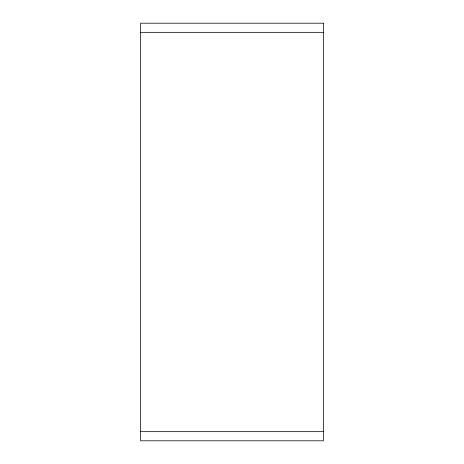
<?xml version="1.0" encoding="UTF-8"?>
<svg xmlns="http://www.w3.org/2000/svg" width="464" height="464" viewBox="0 0 464 464"><rect width="100%" height="100%" fill="white"/><g stroke="black" fill="none" stroke-linecap="round" stroke-linejoin="round"><path stroke-width="0.7" d="M140.65 32.335L323.35 32.335M140.65 431.665L323.35 431.665M323.35 23.2L140.65 23.2L140.65 440.8L323.35 440.8L323.35 23.2"/></g></svg>
